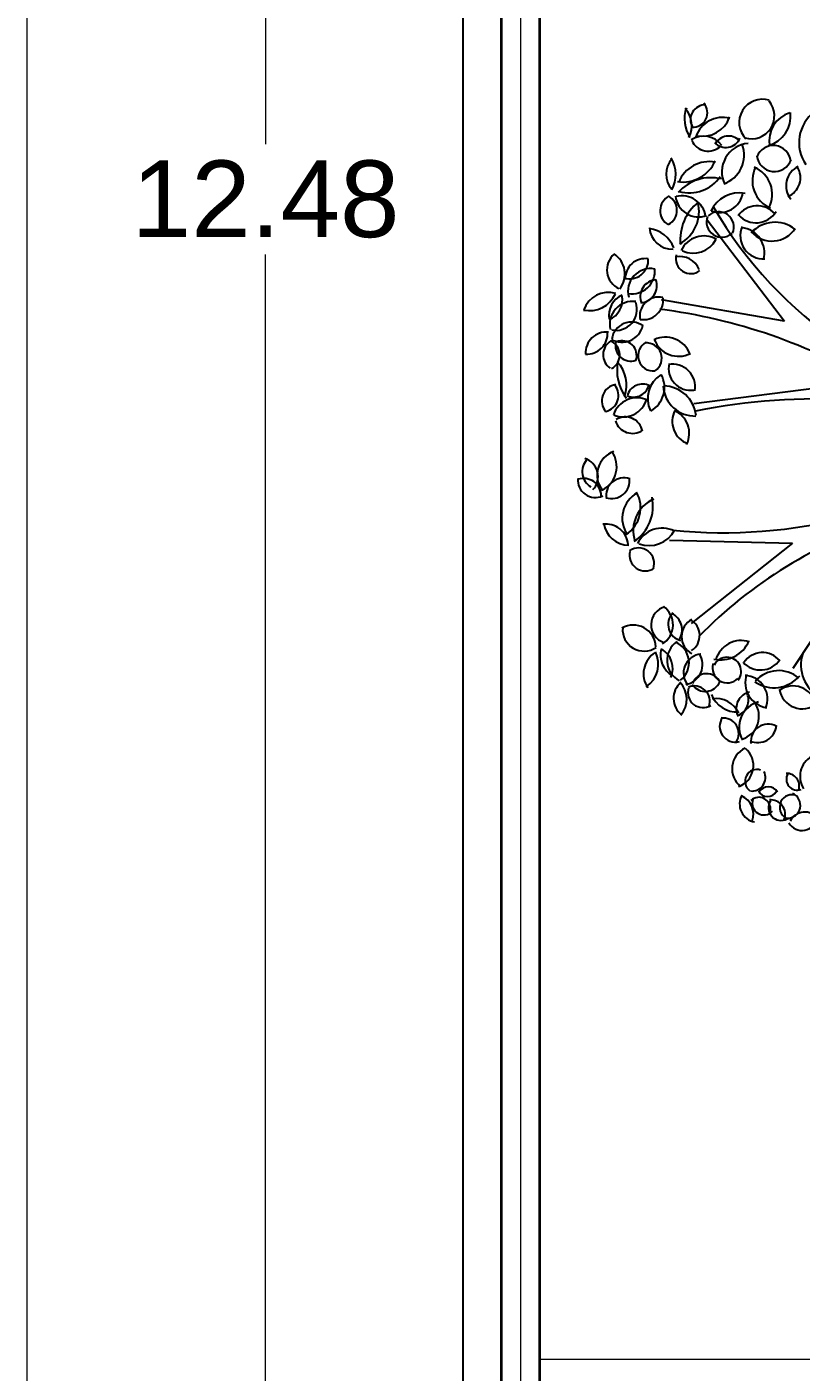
# Model space of a CAD drawing. Header units: inches. Extents: x 13 to 261, y -112 to -47.
# Drawn here: x 14.64 to 17.67, y -63.68 to -58.41 of the extents above; entities that cross this region are included whole.
import ezdxf

# ---------------------------------------------------------------- set-up
doc = ezdxf.new("R2010")
doc.units = ezdxf.units.IN
doc.header["$MEASUREMENT"] = 0
doc.linetypes.add('ACAD_ISO02W100', pattern=[15, 12, -3])
doc.linetypes.add('ACAD_ISO04W100', pattern=[30, 24, -3, 0, -3])
for name, color, linetype, lineweight in [('COTAS', 192, 'Continuous', 13), ('EJES', 1, 'ACAD_ISO04W100', 13), ('MUROS', 5, 'Continuous', 35), ('POY. LOSA', 212, 'ACAD_ISO02W100', 13), ('TERRENO', 8, 'Continuous', 25)]:
    doc.layers.add(name, color=color, linetype=linetype, lineweight=lineweight)
doc.styles.add('COTAS', font='ARIALUNI.TTF', dxfattribs={"height": 0.3})

msp = doc.modelspace()

# ---------------------------------------------------------------- linework, layer by layer
for p, q in [((17.3076, -59.1675), (17.6094, -59.5636)), ((17.6094, -59.5636), (17.1287, -59.4807)), ((17.2549, -59.8857), (17.952, -59.7981)), ((18.0285, -60.3386), (17.6418, -60.9236)), ((17.1593, -60.4211), (17.6406, -60.4325)), ((17.6406, -60.4325), (17.2442, -60.7473))]:
    msp.add_line(p, q)
for centre, radius, start, end in [((17.5237, -58.7869), 0.0915, 73.1735, 224.6159), ((17.3484, -58.773), 0.1303, 160.292, 213.4828), ((17.1463, -58.7992), 0.1008, 332.6832, 42.0131), ((17.2986, -58.7749), 0.0571, 86.9437, 212.9268), ((17.2522, -58.7487), 0.0559, 265.1713, 42.0462), ((17.48, -58.76), 0.0904, 253.9017, 39.616), ((17.5148, -58.7624), 0.1187, 285.9053, 6.9056), ((17.6659, -58.859), 0.1161, 107.6934, 189.3729), ((17.8195, -58.866), 0.1529, 127.1382, 213.993), ((17.3681, -58.8773), 0.1108, 75.5836, 161.6753), ((17.2879, -58.7279), 0.1129, 257.9289, 341.2369), ((17.2924, -58.9284), 0.0884, 35.7738, 122.5173), ((17.3798, -58.8232), 0.0608, 223.7442, 336.1998), ((17.3905, -58.8991), 0.0596, 46.1321, 150.5048), ((17.3109, -58.8279), 0.0707, 204.0584, 314.4707), ((17.4771, -58.9807), 0.1125, 95.1628, 205.6056), ((17.332, -58.9144), 0.1195, 289.7353, 20.2868), ((17.5658, -58.9456), 0.0689, 5.9495, 159.5736), ((17.2393, -58.9886), 0.0926, 139.8913, 219.8351), ((17.0584, -58.9904), 0.1257, 331.2821, 31.1149), ((17.2125, -58.8825), 0.1371, 261.1414, 336.7897), ((17.3144, -59.0669), 0.1271, 78.673, 158.944), ((17.5702, -58.9093), 0.0691, 186.1048, 340.4359), ((17.6987, -59.0337), 0.0829, 115.2111, 219.7443), ((17.3217, -59.1723), 0.1697, 76.0217, 138.9329), ((17.2371, -58.9163), 0.1458, 254.0234, 326.1401), ((17.6009, -59.0142), 0.1171, 153.3115, 246.952), ((17.4456, -59.0681), 0.1161, 332.9562, 66.7995), ((17.5922, -59.0026), 0.0801, 292.342, 31.1977), ((17.4334, -59.1856), 0.1237, 79.798, 155.1317), ((17.3565, -59.047), 0.0917, 248.5546, 351.1352), ((17.1873, -59.1314), 0.0644, 116.7203, 240.1989), ((17.1254, -59.1302), 0.0633, 299.8663, 60.522), ((17.2738, -59.0648), 0.0914, 186.5357, 289.9527), ((17.2092, -59.1658), 0.0921, 7.1873, 105.0769), ((17.1302, -59.134), 0.145, 298.5183, 14.0785), ((17.3873, -59.2444), 0.1856, 128.0961, 186.0121), ((17.5032, -59.2055), 0.0928, 42.2523, 144.3378), ((17.3645, -59.1758), 0.0601, 158.8028, 311.8358), ((17.3517, -59.196), 0.06, 336.0547, 132.5513), ((18.786, -58.2657), 1.6857, 210.3887, 260.6902), ((17.4982, -59.0878), 0.0913, 222.1294, 329.1954), ((17.1694, -59.1933), 0.0886, 183.7818, 272.5068), ((17.0612, -59.3243), 0.1248, 22.2101, 80.7492), ((17.5279, -59.2293), 0.0915, 156.8133, 273.2407), ((17.4328, -59.2962), 0.0983, 344.4599, 84.2811), ((17.5724, -59.3034), 0.1262, 51.7339, 137.7856), ((17.5607, -59.1416), 0.1091, 222.5955, 326.924), ((17.2937, -59.3285), 0.0977, 59.5215, 154.9131), ((17.2531, -59.1983), 0.0997, 244.5967, 332.3038), ((16.9952, -59.3633), 0.0806, 130.3609, 245.4863), ((16.8913, -59.379), 0.0936, 321.6005, 56.5943), ((17.0026, -59.3246), 0.074, 254.0626, 3.315), ((17.0644, -59.3979), 0.0785, 81.1197, 182.1969), ((17.1997, -59.3945), 0.0833, 23.3403, 101.3127), ((17.243, -59.3189), 0.0591, 166.2381, 307.3245), ((17.0846, -59.4464), 0.088, 78.4344, 195.5617), ((17.012, -59.3667), 0.0905, 260.9854, 4.7453), ((17.1114, -59.4686), 0.0666, 94.1902, 202.365), ((17.0418, -59.4242), 0.0685, 274.1451, 19.5108), ((16.8467, -59.4132), 0.1098, 257.6234, 336.638), ((16.9206, -59.5535), 0.102, 73.6911, 161.0469), ((17.0075, -59.5411), 0.0855, 113.0198, 190.118), ((16.8923, -59.481), 0.0829, 291.4999, 12.2373), ((17.1182, -59.5451), 0.0754, 78.2006, 190.8445), ((17.0574, -59.4805), 0.0778, 260.6707, 5.5598), ((17.0145, -59.5755), 0.0888, 81.2505, 194.1072), ((16.9506, -59.5185), 0.0816, 257.7423, 19.3187), ((16.8493, -61.6675), 2.1672, 59.0723, 82.766), ((16.9734, -59.5626), 0.0837, 240.4409, 347.0079), ((17.0109, -59.6461), 0.0783, 54.7365, 170.5821), ((16.9125, -59.6879), 0.0814, 84.608, 183.547), ((16.8358, -59.6113), 0.0817, 266.8544, 2.8527), ((16.9637, -59.6959), 0.064, 121.6939, 234.7077), ((16.9055, -59.6965), 0.0593, 297.2041, 67.4233), ((16.9735, -59.6984), 0.0576, 339.8771, 111.4837), ((17.1955, -59.5994), 0.1023, 200.7095, 296.7536), ((17.1437, -59.7288), 0.1021, 21.0652, 115.334), ((17.0085, -59.6598), 0.0607, 166.0644, 289.1117), ((17.0962, -59.6994), 0.0595, 117.9026, 276.2844), ((17.0691, -59.7092), 0.0601, 305.0949, 94.8735), ((17.13, -59.7581), 0.1759, 167.1111, 217.4354), ((16.8589, -59.8144), 0.1323, 340.583, 43.104), ((17.1715, -59.8214), 0.0888, 350.263, 100.3401), ((17.2419, -59.7487), 0.0859, 166.9961, 278.3047), ((17.1829, -59.8669), 0.109, 121.694, 205.9763), ((17.0335, -59.8233), 0.1066, 299.5094, 28.6436), ((16.9585, -59.8756), 0.064, 98.1572, 221.9765), ((16.8955, -59.8551), 0.0642, 283.7325, 38.0241), ((17.0535, -59.8713), 0.0609, 62.1614, 165.3031), ((17.0189, -59.7993), 0.0619, 248.0046, 345.1602), ((17.2587, -59.8111), 0.1243, 183.1475, 272.0676), ((17.1347, -59.9474), 0.1298, 6.1256, 88.9319), ((17.0325, -59.9617), 0.0976, 65.4901, 161.2214), ((16.9787, -59.8437), 0.095, 246.7563, 344.8799), ((17.7527, -62.424), 2.5559, 73.1827, 101.0776), ((17.0148, -59.9324), 0.0709, 198.3801, 303.8159), ((16.9862, -60.0079), 0.0689, 11.4141, 120.4643), ((17.2618, -59.9565), 0.0917, 151.9298, 250.5748), ((17.1412, -60.0028), 0.0959, 333.0838, 67.1016), ((17.3724, -58.3911), 2.0009, 264.2549, 304.3429), ((16.8881, -60.1529), 0.0701, 139.103, 238.5749), ((16.8055, -60.1725), 0.0745, 317.0259, 72.8667), ((16.9751, -60.1665), 0.0987, 110.053, 217.5534), ((16.8499, -60.1334), 0.1029, 297.5482, 34.7106), ((16.8696, -60.1852), 0.0691, 175.5874, 294.3195), ((16.8231, -60.2482), 0.0689, 0.9694, 107.7614), ((16.9329, -60.1883), 0.0704, 251.6855, 8.5072), ((16.9805, -60.2467), 0.0693, 70.0866, 190.892), ((17.0884, -60.3357), 0.1139, 119.2182, 213.8443), ((16.9231, -60.2945), 0.1233, 302.1679, 29.5601), ((17.1526, -60.3838), 0.1351, 113.818, 197.8666), ((16.9287, -60.2877), 0.1661, 303.8367, 11.9354), ((16.9111, -60.4447), 0.0866, 4.5041, 98.3565), ((16.999, -60.3437), 0.0968, 186.9862, 270.438), ((17.1308, -60.4812), 0.1072, 63.7715, 154.2096), ((18.5434, -62.0371), 1.7734, 107.3536, 135.7104), ((17.0788, -60.328), 0.1143, 250.2791, 331.918), ((17.0644, -60.4802), 0.0615, 165.5419, 305.1448), ((17.0389, -60.5126), 0.0609, 340.4246, 125.4932), ((17.1609, -60.7523), 0.0733, 105.3507, 251.3304), ((17.0845, -60.7525), 0.0888, 302.5797, 54.2746), ((17.2185, -60.7514), 0.0642, 135.6445, 256.9598), ((17.1346, -60.773), 0.0743, 328.4187, 62.5851), ((17.2814, -60.7984), 0.0748, 117.3771, 242.4178), ((17.2079, -60.7943), 0.0699, 303.0316, 61.5475), ((17.0175, -60.8418), 0.0885, 2.4377, 119.8307), ((17.0601, -60.771), 0.0842, 174.9759, 304.0726), ((17.2179, -60.8695), 0.0942, 166.0955, 240.2577), ((17.0822, -60.9242), 0.0902, 337.2213, 59.2542), ((17.2394, -60.892), 0.0895, 124.321, 242.1318), ((17.1477, -60.9006), 0.0882, 308.94, 66.2194), ((17.3599, -60.7693), 0.12, 257.2397, 336.9784), ((17.4408, -60.9179), 0.1041, 72.1091, 164.0118), ((17.1552, -60.9437), 0.0974, 121.8182, 214.4738), ((17.0093, -60.9062), 0.1066, 303.7061, 26.8733), ((17.2883, -60.9411), 0.074, 94.4607, 219.995), ((17.2097, -60.908), 0.0792, 279.9199, 32.6538), ((17.386, -60.9216), 0.0582, 162.3998, 315.3412), ((17.3844, -60.935), 0.0558, 322.043, 153.786), ((17.5159, -60.8377), 0.0916, 221.754, 325.6054), ((17.5237, -60.9487), 0.0876, 39.8971, 146.4154), ((17.8211, -60.909), 0.1469, 162.3808, 240.8561), ((17.3043, -61.0024), 0.0586, 24.4719, 159.8159), ((17.4516, -61.0419), 0.0914, 335.7286, 87.7581), ((17.5557, -60.9787), 0.0995, 161.3008, 260.5467), ((17.5686, -60.8666), 0.1319, 235.5899, 319.787), ((17.5868, -61.0525), 0.1208, 49.1717, 138.9622), ((17.2562, -61.0406), 0.081, 130.4587, 231.9384), ((17.1311, -61.0438), 0.096, 319.8874, 43.6946), ((17.2908, -61.017), 0.0595, 162.5168, 301.2502), ((17.2566, -61.0526), 0.0609, 341.5694, 112.1898), ((17.2996, -60.9517), 0.0614, 214.1403, 337.3347), ((17.6436, -61.0816), 0.0901, 12.2657, 126.94), ((17.68, -60.9897), 0.0916, 189.9985, 308.081), ((17.4226, -60.9872), 0.1059, 200.8463, 273.8767), ((17.3405, -61.141), 0.0999, 25.7248, 98.2639), ((17.4867, -61.0805), 0.0661, 102.4101, 202.9358), ((17.4034, -61.0465), 0.0654, 288.5846, 26.355), ((17.5336, -61.1523), 0.1016, 104.3299, 210.2982), ((17.4176, -61.1113), 0.0923, 286.2844, 37.2554), ((17.4171, -61.1502), 0.0612, 144.6107, 285.1235), ((17.3695, -61.1784), 0.0613, 326.6249, 97.2978), ((17.5045, -61.1394), 0.0739, 246.4081, 354.2065), ((17.5457, -61.2088), 0.0678, 62.1014, 186.4525), ((17.4927, -61.3157), 0.0884, 114.8194, 231.9752), ((17.4009, -61.3033), 0.0872, 289.0787, 50.2494), ((17.7599, -61.3459), 0.0895, 120.0623, 212.3595), ((17.5015, -61.3647), 0.0462, 71.4843, 233.4064), ((17.4824, -61.3501), 0.0527, 263.0194, 26.2047), ((17.6177, -61.3837), 0.0499, 344.1727, 91.7471), ((17.6599, -61.3568), 0.0428, 149.074, 289.9275), ((17.5049, -61.4539), 0.0709, 150.5674, 260.1813), ((17.4084, -61.4937), 0.0796, 340.4978, 65.448), ((17.5094, -61.4728), 0.0455, 350.3546, 132.7617), ((17.543, -61.385), 0.0397, 206.5328, 332.7192), ((17.5462, -61.4264), 0.0406, 29.0244, 150.2276), ((17.6394, -61.4657), 0.0486, 77.2859, 253.4352), ((17.6218, -61.4589), 0.0502, 268.171, 66.9851), ((17.5291, -61.4509), 0.0456, 161.4327, 316.6731), ((17.5964, -61.4684), 0.0495, 146.277, 298.0239), ((17.5558, -61.494), 0.0565, 338.3924, 94.9687), ((17.6894, -61.5498), 0.0644, 37.9968, 153.5242), ((17.6786, -61.4977), 0.0595, 209.2912, 352.2856)]:
    msp.add_arc(centre, radius, start, end)
at = {"layer": 'COTAS', "color": 1}
for p, q in [((14.6437, -52.0518), (14.6437, -76.1235)), ((15.5782, -52.848), (15.5782, -58.8716)), ((15.5782, -65.3268), (15.5782, -59.3032))]:
    msp.add_line(p, q, dxfattribs=at)
at = {"layer": 'EJES', "color": 1, "ltscale": 0.3}
msp.add_line((16.5757, -47.925), (16.5757, -91.8268), dxfattribs=at)
at = {"layer": 'MUROS'}
for p, q in [((16.5007, -51.9768), (16.5007, -91.8268)), ((16.6507, -52.1268), (16.6507, -91.6768))]:
    msp.add_line(p, q, dxfattribs=at)
at = {"layer": 'POY. LOSA', "ltscale": 0.3}
msp.add_line((16.6507, -63.6268), (53.9654, -63.6268), dxfattribs=at)
at = {"layer": 'TERRENO'}
msp.add_line((16.3507, -51.8268), (16.3507, -91.8268), dxfattribs=at)

# ---------------------------------------------------------------- texts
at = {"layer": 'COTAS', "color": 1, "insert": (15.5782, -59.0874), "char_height": 0.3, "attachment_point": 5, "style": 'COTAS'}
msp.add_mtext('12.48', dxfattribs=at)

doc.saveas('drawing.dxf')
